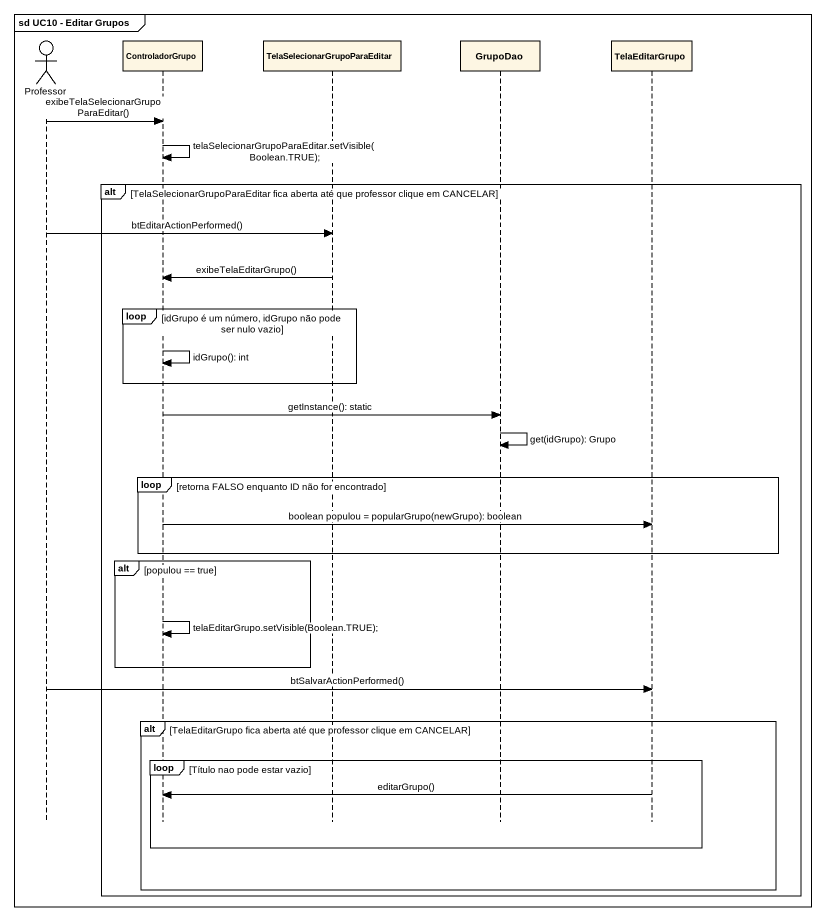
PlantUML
@startuml
mainframe sd UC10 - Editar Grupos
hide footbox
actor Professor
participant ControladorGrupo
participant "TelaSelecionarGrupoParaEditar" as TelaSelecionarGrupoParaEdita
participant GrupoDao
participant TelaEditarGrupo

Professor -> ControladorGrupo : exibeTelaSelecionarGrupoParaEditar()
ControladorGrupo -> ControladorGrupo : telaSelecionarGrupoParaEditar.setVisible(Boolean.TRUE);
alt TelaSelecionarGrupoParaEditar fica aberta até que professor clique em CANCELAR
  Professor -> TelaSelecionarGrupoParaEdita : btEditarActionPerformed()
  TelaSelecionarGrupoParaEdita -> ControladorGrupo : exibeTelaEditarGrupo()
  loop idGrupo é um número, idGrupo não pode ser nulo vazio
    ControladorGrupo -> ControladorGrupo : idGrupo(): int
  end
  ControladorGrupo -> GrupoDao : getInstance(): static
  GrupoDao -> GrupoDao : get(idGrupo): Grupo
  loop retorna FALSO enquanto ID não for encontrado
    ControladorGrupo -> TelaEditarGrupo : boolean populou = popularGrupo(newGrupo): boolean
  end
  alt populou == true
    ControladorGrupo -> ControladorGrupo : telaEditarGrupo.setVisible(Boolean.TRUE);
  end
  Professor -> TelaEditarGrupo : btSalvarActionPerformed()
  alt TelaEditarGrupo fica aberta até que professor clique em CANCELAR
    loop Título nao pode estar vazio
      TelaEditarGrupo -> ControladorGrupo : editarGrupo()
    end
  end
end
@enduml
